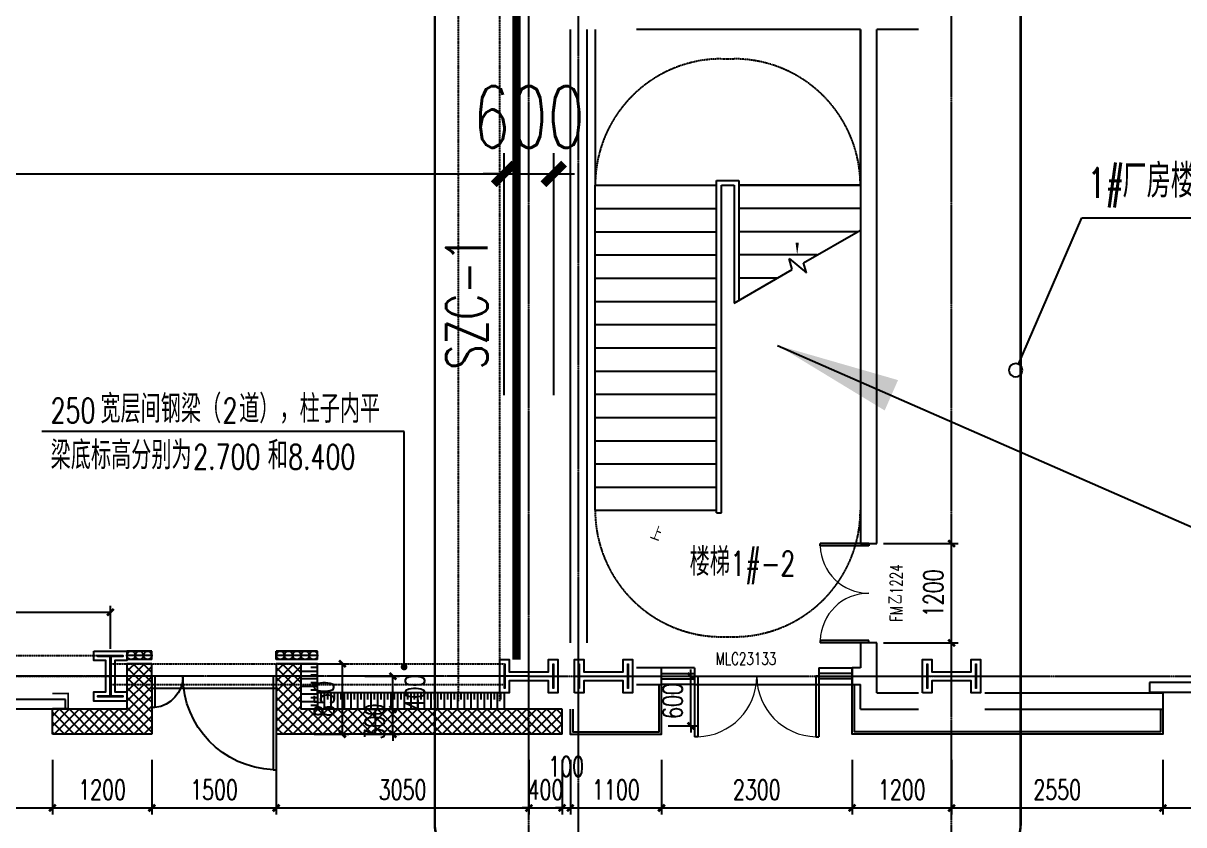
# Model space of a CAD drawing. Extents: x -954573 to 446329, y 489853 to 1226784.
# Drawn here: x -150556 to -136552, y 740028 to 749695 of the extents above; entities that cross this region are included whole.
import ezdxf
from ezdxf.enums import TextEntityAlignment as Align

# ---------------------------------------------------------------- set-up
doc = ezdxf.new("R2010")
doc.units = 0
doc.header["$LTSCALE"] = 10
doc.header["$MEASUREMENT"] = 0
for name, pattern in [('10平面$0$10平面$0$DASH', [0.35, 0.25, -0.1]), ('10平面$0$CENTER', [2, 1.25, -0.25, 0.25, -0.25]), ('10平面$0$DOTE', [2.42, 2, -0.2, 0.02, -0.2]), ('10平面$1$DASH', [0.35, 0.25, -0.1])]:
    doc.linetypes.add(name, pattern=pattern)
doc.layers.get('Defpoints').update_dxf_attribs({"color": 210})
for name, color, linetype in [('10平面$0$10平面$0$WINDOW', 8, 'Continuous'), ('10平面$0$99平面图例外参$0$A-HATCH-2', 251, 'Continuous'), ('10平面$0$A-AXIS-DOTE', 8, '10平面$0$DOTE'), ('10平面$0$A-AXIS-DP', 8, 'Continuous'), ('10平面$0$A-AXIS-SYMB', 8, 'Continuous'), ('10平面$0$A-CURTAIN', 8, 'Continuous'), ('10平面$0$A-HATCH-2', 8, 'Continuous'), ('10平面$0$A-HRAIL', 8, 'Continuous'), ('10平面$0$A-LIN-V', 8, 'Continuous'), ('10平面$0$A-SFCE', 8, 'Continuous'), ('10平面$0$A-STAIR', 8, 'Continuous'), ('10平面$0$A-TEXT', 8, 'Continuous'), ('10平面$0$A-WINDOW', 8, 'Continuous'), ('10平面$0$A-防火门窗', 1, 'Continuous'), ('10平面$0$AS-COLN', 8, 'Continuous'), ('10平面$0$AS-WALL', 8, 'Continuous'), ('10平面$0$DIM_ELEV', 3, 'Continuous'), ('10平面$0$DIM_SYMB', 8, 'Continuous'), ('10平面$0$PUB_HATCH', 8, 'Continuous'), ('10平面$0$PUB_TEXT', 8, 'Continuous'), ('10平面$0$建-文字', 8, 'Continuous'), ('10平面$0$建-窗', 8, 'Continuous'), ('10平面$0$建-箭头', 8, 'Continuous'), ('10平面$0$建-门窗编号', 8, 'Continuous'), ('A-LIN-V', 9, 'Continuous'), ('建-引出', 3, 'Continuous')]:
    doc.layers.add(name, color=color, linetype=linetype)
for name, color, linetype, lineweight in [('10平面$0$S-col', 2, 'Continuous', 0), ('10平面$0$THIN', 7, 'Continuous', 0), ('10平面$0$柱间支撑', 6, '10平面$0$CENTER', 0)]:
    doc.layers.add(name, color=color, linetype=linetype, lineweight=lineweight)
doc.styles.add('10平面$0$_TCH_DIM', font='SIMPLEX', dxfattribs={"bigfont": 'GBCBIG'})
doc.styles.add('10平面$0$_TCH_DIM_T3', font='SIMPLEX', dxfattribs={"width": 0.705882, "bigfont": 'GBCBIG'})
doc.styles.add('10平面$0$A-STANDARD', font='SIMPLEX', dxfattribs={"bigfont": 'GBCBIG'})
doc.styles.add('10平面$0$A-WIN-LABEL', font='SIMPLEX', dxfattribs={"bigfont": 'GBCBIG'})
doc.styles.add('10平面$0$TSSD_Rein', font='tj-romans1.shx', dxfattribs={"width": 0.7, "bigfont": 'tj-hztxt.shx'})
doc.dimstyles.new('10平面$0$_TCH_ARCH&&250', dxfattribs={"dimtxt": 743.75, "dimasz": 250, "dimexe": 250, "dimexo": 250, "dimgap": 315.625, "dimtad": 1, "dimdec": 0, "dimzin": 0, "dimdsep": 46, "dimtxsty": '10平面$0$_TCH_DIM_T3', "dimblk": '10平面$0$_ArchTick', "dimcen": 0.09, "dimclrt": 7, "dimazin": 2, "dimtfac": 1, "dimtdec": 0, "dimtix": 1, "dimtmove": 2, "dimatfit": 3, "dimfxl": 0, "dimtolj": 1, "dimtzin": 0, "dimarcsym": 0})
doc.dimstyles.new('10平面$0$_TCH_ARCH&&80', dxfattribs={"dimtxt": 238, "dimasz": 80, "dimexe": 80, "dimexo": 80, "dimgap": 101, "dimtad": 1, "dimdec": 0, "dimzin": 0, "dimdsep": 46, "dimtxsty": '10平面$0$_TCH_DIM_T3', "dimblk": '10平面$0$_ArchTick', "dimcen": 0.09, "dimclrt": 7, "dimazin": 2, "dimtfac": 1, "dimtdec": 0, "dimtix": 1, "dimtmove": 2, "dimatfit": 3, "dimfxl": 0, "dimtolj": 1, "dimtzin": 0, "dimarcsym": 0})
pattern_1 = [(45, (60, 0), (-60.000061, 60.000061), []), (135, (60, 0), (-60.000061, -60.000061), [])]

# ---------------------------------------------------------------- blocks, each defined once
blk = doc.blocks.new('10平面$0$_ArchTick')
at = {"color": 0, "linetype": 'ByBlock', "const_width": 0.4}
blk.add_lwpolyline([(-0.5, -0.5), (0.5, 0.5)], dxfattribs=at)
blk = doc.blocks.new('*D3178')
at = {"layer": '10平面$0$A-AXIS-DP', "color": 0, "lineweight": -2}
for p, q in [((68032, -62670), (68032, -62150)), ((71232, -62670), (71232, -62150)), ((68032, -62230), (71232, -62230))]:
    blk.add_line(p, q, dxfattribs=at)
at = {"layer": 'Defpoints', "color": 0}
for p in [(71232, -62230), (68032, -62750), (71232, -62750)]:
    blk.add_point(p, dxfattribs=at)
at = {"layer": '10平面$0$A-AXIS-DP', "color": 0, "lineweight": -2, "xscale": 80, "yscale": 80, "zscale": 80, "rotation": 180}
blk.add_blockref('10平面$0$_ArchTick', (68032, -62230), dxfattribs=at)
at = {"layer": '10平面$0$A-AXIS-DP', "color": 0, "lineweight": -2, "xscale": 80, "yscale": 80, "zscale": 80}
blk.add_blockref('10平面$0$_ArchTick', (71232, -62230), dxfattribs=at)
at = {"layer": '10平面$0$A-AXIS-DP', "color": 7, "insert": (69632, -62010), "char_height": 238, "attachment_point": 5, "style": '10平面$0$_TCH_DIM_T3'}
blk.add_mtext('\\A1;3200', dxfattribs=at)
blk = doc.blocks.new('10平面$0$10平面$0$$DorLib2D$00000126')
at = {"color": 0, "linetype": 'Continuous'}
for p, q in [((-0.532, 0.5), (-0.532, 0.9)), ((0.532, 0.9), (0.532, 0.5))]:
    blk.add_line(p, q, dxfattribs=at)
at = {"color": 0, "linetype": '10平面$0$10平面$0$DASH'}
for p, q in [((-0.532, 0.9), (0.532, 0.9)), ((-0.532, 0.5), (0.532, 0.5))]:
    blk.add_line(p, q, dxfattribs=at)
blk = doc.blocks.new('10平面$0$DOOR2DLIB$SYSLIB$00000123')
at = {"color": 0}
for p, q in [((0.475, -0.0014), (0.475, 0.7521)), ((0.475, 0.7521), (0.5, 0.7521)), ((0.5, -0.0014), (0.5, 0.7521)), ((-0.5, 0), (-0.5, 0.252)), ((-0.475, 0.252), (-0.5, 0.252)), ((-0.475, 0), (-0.475, 0.252)), ((-0.475, 0), (-0.5, 0)), ((0.475, -0.0014), (0.5, -0.0014))]:
    blk.add_line(p, q, dxfattribs=at)
for centre, radius, start, end in [((0.5046, -0.0019), 0.7546, 92.24927, 179.72377), ((-0.5008, 0.0026), 0.2508, 359.78987, 84.09744)]:
    blk.add_arc(centre, radius, start, end, dxfattribs=at)
blk = doc.blocks.new('10平面$0$G$C325EBD4F')
at = {"layer": '10平面$0$PUB_HATCH'}
h = blk.add_hatch(dxfattribs=at)
h.set_pattern_fill('多孔材料', color=256, scale=30, style=0)
h.set_pattern_definition(pattern_1)
h.paths.add_polyline_path([(3700, -50), (3700, 250), (3400, 250)])
h = blk.add_hatch(dxfattribs=at)
h.set_pattern_fill('多孔材料', color=256, scale=30, style=0)
h.set_pattern_definition(pattern_1)
h.paths.add_polyline_path([(3700, -50), (3400, 250), (3400, -300), (3700, -600)])
h = blk.add_hatch(dxfattribs=at)
h.set_pattern_fill('多孔材料', color=256, scale=30, style=0)
h.set_pattern_definition(pattern_1)
h.paths.add_polyline_path([(5500, 250), (5200, 250), (5200, -50)])
h = blk.add_hatch(dxfattribs=at)
h.set_pattern_fill('多孔材料', color=256, scale=30, style=0)
h.set_pattern_definition(pattern_1)
h.paths.add_polyline_path([(5500, 250), (5200, -50), (5200, -600), (5500, -300)])
h = blk.add_hatch(dxfattribs=at)
h.set_pattern_fill('多孔材料', color=256, scale=30, style=0)
h.set_pattern_definition(pattern_1)
h.paths.add_polyline_path([(3700, -600), (3400, -300), (2500, -300), (2500, -600)])
h = blk.add_hatch(dxfattribs=at)
h.set_pattern_fill('多孔材料', color=256, scale=30, style=0)
h.set_pattern_definition(pattern_1)
h.paths.add_polyline_path([(6400, -300), (5500, -300), (5200, -600), (6400, -600)])
at = {"layer": '10平面$0$10平面$0$WINDOW'}
blk.add_line((5200, -50), (3700, -50), dxfattribs=at)
at = {"layer": '10平面$0$AS-WALL'}
for p, q in [((3700, 250), (3400, 250)), ((3400, 250), (3400, -300)), ((3700, -50), (3700, 250)), ((5500, 250), (5200, 250)), ((5200, 250), (5200, -50)), ((5500, 250), (5500, -300)), ((3700, -50), (3700, -600)), ((5200, -50), (5200, -600)), ((3400, -300), (2500, -300)), ((2500, -600), (2500, -300)), ((6400, -300), (5500, -300)), ((6400, -600), (6400, -300)), ((3700, -600), (2500, -600)), ((6400, -600), (5200, -600))]:
    blk.add_line(p, q, dxfattribs=at)
at = {"layer": '10平面$0$10平面$0$WINDOW', "zscale": 300}
for name, p, xscale, yscale, rotation in [('10平面$0$DOOR2DLIB$SYSLIB$00000123', (4450, 100), -1500, 1500, 180.0000000000445), ('10平面$0$10平面$0$$DorLib2D$00000126', (0, -450), 5000, -300, 180.0000000000008)]:
    blk.add_blockref(name, p, dxfattribs=dict(at, xscale=xscale, yscale=yscale, rotation=rotation))
blk = doc.blocks.new('10平面$0$_FZH')
at = {"layer": '10平面$0$A-HATCH-2'}
blk.add_lwpolyline([(-0.437, -0.25), (-0.437, 0.25), (-0.297, 0.25), (-0.297, 0.067), (0.298, 0.067), (0.298, 0.25), (0.438, 0.25), (0.438, -0.25), (0.298, -0.25), (0.298, -0.068), (-0.297, -0.068), (-0.297, -0.25)], close=True, dxfattribs=at)
at = {"layer": '10平面$0$S-col'}
blk.add_lwpolyline([(-0.375, -0.188), (-0.375, 0.187), (-0.36, 0.187), (-0.36, 0.005), (0.36, 0.005), (0.36, 0.187), (0.375, 0.187), (0.375, -0.188), (0.36, -0.188), (0.36, -0.005), (-0.36, -0.005), (-0.36, -0.188)], close=True, dxfattribs=at)
blk = doc.blocks.new('10平面$0$342343243')
at = {"layer": '10平面$0$A-AXIS-DP', "color": 5}
blk.add_lwpolyline([(-155704, 832070), (-155404, 832070), (-155404, 832058), (-155550, 832058), (-155550, 831582), (-155404, 831582), (-155404, 831570), (-155704, 831570), (-155704, 831582), (-155558, 831582), (-155558, 832058), (-155704, 832058), (-155704, 832070)], close=True, dxfattribs=at)
at = {"layer": '10平面$0$A-HATCH-2'}
blk.add_lwpolyline([(-155754, 832120), (-155354, 832120), (-155354, 832008), (-155500, 832008), (-155500, 831632), (-155354, 831632), (-155354, 831520), (-155754, 831520), (-155754, 831632), (-155608, 831632), (-155608, 832008), (-155754, 832008)], close=True, dxfattribs=at)
blk = doc.blocks.new('10平面$0$w4234324')
at = {"xscale": 800.0000000000005, "yscale": 800.0000000000005, "zscale": 800.0000000000005}
blk.add_blockref('10平面$0$_FZH', (-144454, 741820), dxfattribs=at)
at = {"layer": '10平面$0$A-AXIS-DP'}
blk.add_blockref('10平面$0$342343243', (6050, -90000), dxfattribs=at)
blk = doc.blocks.new('*D3350')
at = {"layer": '10平面$0$A-WINDOW', "color": 0, "lineweight": -2}
for p, q in [((-144754, 745210), (-144754, 748127)), ((-144154, 745210), (-144154, 748127)), ((-144754, 747877), (-145004, 747877)), ((-144754, 747877), (-144154, 747877)), ((-144154, 747877), (-143904, 747877))]:
    blk.add_line(p, q, dxfattribs=at)
at = {"layer": 'Defpoints', "color": 0}
for p in [(-144154, 747877), (-144754, 744960), (-144154, 744960)]:
    blk.add_point(p, dxfattribs=at)
at = {"layer": '10平面$0$A-WINDOW', "color": 0, "lineweight": -2, "xscale": 250, "yscale": 250, "zscale": 250}
blk.add_blockref('10平面$0$_ArchTick', (-144754, 747877), dxfattribs=at)
at = {"layer": '10平面$0$A-WINDOW', "color": 0, "lineweight": -2, "xscale": 250, "yscale": 250, "zscale": 250, "rotation": 180}
blk.add_blockref('10平面$0$_ArchTick', (-144154, 747877), dxfattribs=at)
at = {"layer": '10平面$0$A-WINDOW', "color": 7, "insert": (-144454, 748564), "char_height": 743.8, "attachment_point": 5, "style": '10平面$0$_TCH_DIM_T3'}
blk.add_mtext('\\A1;600', dxfattribs=at)
blk = doc.blocks.new('*D3351')
at = {"layer": '10平面$0$A-WINDOW', "color": 0, "lineweight": -2}
for p, q in [((-160654, 745210), (-160654, 748127)), ((-144754, 745210), (-144754, 748127)), ((-160654, 747877), (-144754, 747877))]:
    blk.add_line(p, q, dxfattribs=at)
at = {"layer": 'Defpoints', "color": 0}
for p in [(-144754, 747877), (-160654, 744960), (-144754, 744960)]:
    blk.add_point(p, dxfattribs=at)
at = {"layer": '10平面$0$A-WINDOW', "color": 0, "lineweight": -2, "xscale": 250, "yscale": 250, "zscale": 250, "rotation": 180}
blk.add_blockref('10平面$0$_ArchTick', (-160654, 747877), dxfattribs=at)
at = {"layer": '10平面$0$A-WINDOW', "color": 0, "lineweight": -2, "xscale": 250, "yscale": 250, "zscale": 250}
blk.add_blockref('10平面$0$_ArchTick', (-144754, 747877), dxfattribs=at)
at = {"layer": '10平面$0$A-WINDOW', "color": 7, "insert": (-152704, 748564), "char_height": 743.8, "attachment_point": 5, "style": '10平面$0$_TCH_DIM_T3'}
blk.add_mtext('\\A1;15900', dxfattribs=at)
blk = doc.blocks.new('10平面$0$3132')
at = {"layer": '10平面$0$A-AXIS-SYMB'}
for p, q in [((-138548, 745584), (-137781, 747346)), ((-137781, 747346), (-134205, 747346))]:
    blk.add_line(p, q, dxfattribs=at)
blk.add_lwpolyline([(-138499, 745510, 1), (-138661, 745510, 1)], format="xyb", close=True, dxfattribs=at)
at = {"layer": '10平面$0$DIM_ELEV', "linetype": '10平面$1$DASH', "const_width": 30}
blk.add_lwpolyline([(-145090, 752900), (-139020, 752900, -0.414214), (-138520, 752400), (-138520, 740040, -0.414214), (-139020, 739540), (-145090, 739540, -0.414214), (-145590, 740040), (-145590, 752400, -0.414214)], format="xyb", close=True, dxfattribs=at)
at = {"layer": '10平面$0$PUB_TEXT', "style": '10平面$0$_TCH_DIM', "width": 0.705882}
blk.add_text('1#', height=357, dxfattribs=at).set_placement((-137712, 747591))
at = {"layer": '10平面$0$PUB_TEXT', "style": '10平面$0$_TCH_DIM'}
blk.add_text('厂房楼梯', height=405.1, dxfattribs=at).set_placement((-137292, 747591))
blk = doc.blocks.new('10平面$0$23124232432')
at = {"layer": '10平面$0$柱间支撑', "const_width": 100}
blk.add_lwpolyline([(-144604, 750620), (-144604, 742020)], dxfattribs=at)
at = {"layer": '10平面$0$THIN', "style": '10平面$0$TSSD_Rein', "width": 0.7}
blk.add_text('SZC-1', height=500, rotation=90, dxfattribs=at).set_placement((-144804, 746320), align=Align.BOTTOM_CENTER)
blk = doc.blocks.new('10平面$0$3333')
at = {"layer": '10平面$0$A-SFCE', "const_width": 20}
blk.add_lwpolyline([(-227064, 766320), (-227064, 766510), (-227244, 766510), (-227244, 766320)], dxfattribs=at)
blk = doc.blocks.new('10平面$0$99平面图例外参$0$$LinePat$圆环')
for points in [[(0, 150), (300, 150)], [(0, 0), (300, 0)], [(0, -150), (300, -150)]]:
    blk.add_lwpolyline(points)
at = {"color": 0}
blk.add_circle((150, 0), 150, dxfattribs=at)
blk = doc.blocks.new('10平面$0$99平面图例外参$0$$LinePat$填挖边坡')
at = {"color": 0}
for p, q in [((0, 0), (0, -1500)), ((300, 0), (300, -600))]:
    blk.add_line(p, q, dxfattribs=at)
at = {"layer": 'Defpoints', "color": 0}
blk.add_point((600, 0), dxfattribs=at)
blk = doc.blocks.new('10平面$0$34242343243')
at = {"layer": '10平面$0$A-HRAIL'}
for p, q in [((-149004, 742020), (-149004, 742120)), ((-147504, 742020), (-147504, 742120)), ((-147004, 742020), (-147004, 742120))]:
    blk.add_line(p, q, dxfattribs=at)
at = {"layer": '10平面$0$A-LIN-V'}
for p, q in [((-147204, 741970), (-147004, 741970)), ((-147004, 741620), (-147004, 741970)), ((-144754, 741620), (-147004, 741620)), ((-144754, 741620), (-144754, 741420))]:
    blk.add_line(p, q, dxfattribs=at)
at = {"layer": '10平面$0$99平面图例外参$0$A-HATCH-2', "color": 203, "yscale": 0.1333333333333333, "zscale": 0.1333333333333333}
for p, xscale, rotation in [((-147004, 741970), 0.1527777777822404, 270.0000000008095), ((-147004, 741878), 0.1527777777822404, 270.0000000008095), ((-147004, 741787), 0.1527777777822404, 270.0000000008095), ((-147004, 741695), 0.1527777777822404, 270.0000000008095), ((-147004, 741603), 0.1527777777822404, 270.0000000008095), ((-147004, 741620), 0.1339285706538846, 8.597026348789211e-11), ((-146924, 741620), 0.1339285706538846, 8.597026348789211e-11), ((-146843, 741620), 0.1339285706538846, 8.597026348789211e-11), ((-146763, 741620), 0.1339285706538846, 8.597026348789211e-11), ((-146683, 741620), 0.1339285706538846, 8.597026348789211e-11), ((-146602, 741620), 0.1339285706538846, 8.597026348789211e-11), ((-146522, 741620), 0.1339285706538846, 8.597026348789211e-11), ((-146442, 741620), 0.1339285706538846, 8.597026348789211e-11), ((-146361, 741620), 0.1339285706538846, 8.597026348789211e-11), ((-146281, 741620), 0.1339285706538846, 8.597026348789211e-11), ((-146201, 741620), 0.1339285706538846, 8.597026348789211e-11), ((-146120, 741620), 0.1339285706538846, 8.597026348789211e-11), ((-146040, 741620), 0.1339285706538846, 8.597026348789211e-11), ((-145960, 741620), 0.1339285706538846, 8.597026348789211e-11), ((-145879, 741620), 0.1339285706538846, 8.597026348789211e-11), ((-145799, 741620), 0.1339285706538846, 8.597026348789211e-11), ((-145718, 741620), 0.1339285706538846, 8.597026348789211e-11), ((-145638, 741620), 0.1339285706538846, 8.597026348789211e-11), ((-145558, 741620), 0.1339285706538846, 8.597026348789211e-11), ((-145477, 741620), 0.1339285706538846, 8.597026348789211e-11), ((-145397, 741620), 0.1339285706538846, 8.597026348789211e-11), ((-145317, 741620), 0.1339285706538846, 8.597026348789211e-11), ((-145236, 741620), 0.1339285706538846, 8.597026348789211e-11), ((-145156, 741620), 0.1339285706538846, 8.597026348789211e-11), ((-145076, 741620), 0.1339285706538846, 8.597026348789211e-11), ((-144995, 741620), 0.1339285706538846, 8.597026348789211e-11), ((-144915, 741620), 0.1339285706538846, 8.597026348789211e-11), ((-144835, 741620), 0.1339285706538846, 8.597026348789211e-11), ((-147004, 741512), 0.1527777777822404, 270.0000000008095)]:
    blk.add_blockref('10平面$0$99平面图例外参$0$$LinePat$填挖边坡', p, dxfattribs=dict(at, xscale=xscale, rotation=rotation))
at = {"layer": '10平面$0$A-HRAIL', "yscale": 0.3333333333333333, "zscale": 0.3333333333333333, "rotation": 180}
for p, xscale in [((-149204, 742070), 0.333333312028715), ((-149104, 742070), 0.333333312028715), ((-149004, 742070), 0.333333312028715), ((-147404, 742070), 0.3333333470866782), ((-147304, 742070), 0.3333333470866782), ((-147204, 742070), 0.3333333470866782), ((-147104, 742070), 0.3333333470866782), ((-147004, 742070), 0.3333333470866782)]:
    blk.add_blockref('10平面$0$99平面图例外参$0$$LinePat$圆环', p, dxfattribs=dict(at, xscale=xscale))
at = {"layer": '10平面$0$A-SFCE', "rotation": 270}
blk.add_blockref('10平面$0$3333', (-916524, 514366), dxfattribs=at)
blk = doc.blocks.new('*D3838')
at = {"layer": '10平面$0$A-AXIS-DP', "color": 0, "lineweight": -2}
for p, q in [((-146434, 741420), (-146015, 741420)), ((-146095, 741420), (-146095, 741500)), ((-146095, 741120), (-146095, 741420)), ((-146434, 741120), (-146015, 741120)), ((-146095, 741120), (-146095, 741040))]:
    blk.add_line(p, q, dxfattribs=at)
at = {"layer": 'Defpoints', "color": 0}
for p in [(-146514, 741420), (-146095, 741420), (-146514, 741120)]:
    blk.add_point(p, dxfattribs=at)
at = {"layer": '10平面$0$A-AXIS-DP', "color": 0, "lineweight": -2, "xscale": 80, "yscale": 80, "zscale": 80}
for p, rotation in [((-146095, 741420), 270), ((-146095, 741120), 90)]:
    blk.add_blockref('10平面$0$_ArchTick', p, dxfattribs=dict(at, rotation=rotation))
at = {"layer": '10平面$0$A-AXIS-DP', "color": 7, "insert": (-146315, 741270), "char_height": 238, "attachment_point": 5, "rotation": 90, "style": '10平面$0$_TCH_DIM_T3'}
blk.add_mtext('\\A1;300', dxfattribs=at)
blk = doc.blocks.new('*D3839')
at = {"layer": '10平面$0$A-AXIS-DP', "color": 0, "lineweight": -2}
for p, q in [((-146434, 741820), (-146015, 741820)), ((-146095, 741420), (-146095, 741820)), ((-146434, 741420), (-146015, 741420))]:
    blk.add_line(p, q, dxfattribs=at)
at = {"layer": 'Defpoints', "color": 0}
for p in [(-146514, 741820), (-146095, 741820), (-146514, 741420)]:
    blk.add_point(p, dxfattribs=at)
at = {"layer": '10平面$0$A-AXIS-DP', "color": 0, "lineweight": -2, "xscale": 80, "yscale": 80, "zscale": 80}
for p, rotation in [((-146095, 741820), 90), ((-146095, 741420), 270)]:
    blk.add_blockref('10平面$0$_ArchTick', p, dxfattribs=dict(at, rotation=rotation))
at = {"layer": '10平面$0$A-AXIS-DP', "color": 7, "insert": (-145830, 741620), "char_height": 238, "attachment_point": 5, "rotation": 90, "style": '10平面$0$_TCH_DIM_T3'}
blk.add_mtext('\\A1;400', dxfattribs=at)
blk = doc.blocks.new('*D3974')
at = {"layer": '10平面$0$A-AXIS-DP', "color": 0, "lineweight": -2}
for p, q in [((-140174, 743420), (-139274, 743420)), ((-139354, 742220), (-139354, 743420)), ((-140174, 742220), (-139274, 742220))]:
    blk.add_line(p, q, dxfattribs=at)
at = {"layer": 'Defpoints', "color": 0}
for p in [(-140254, 743420), (-139354, 743420), (-140254, 742220)]:
    blk.add_point(p, dxfattribs=at)
at = {"layer": '10平面$0$A-AXIS-DP', "color": 0, "lineweight": -2, "xscale": 80, "yscale": 80, "zscale": 80}
for p, rotation in [((-139354, 743420), 90), ((-139354, 742220), 270)]:
    blk.add_blockref('10平面$0$_ArchTick', p, dxfattribs=dict(at, rotation=rotation))
at = {"layer": '10平面$0$A-AXIS-DP', "color": 7, "insert": (-139574, 742820), "char_height": 238, "attachment_point": 5, "rotation": 90, "style": '10平面$0$_TCH_DIM_T3'}
blk.add_mtext('\\A1;1200', dxfattribs=at)
blk = doc.blocks.new('*D4002')
at = {"layer": '10平面$0$A-AXIS-DP', "color": 0, "lineweight": -2}
for p, q in [((-142774, 741820), (-142420, 741820)), ((-142500, 741820), (-142500, 741900)), ((-142500, 741220), (-142500, 741820)), ((-142774, 741220), (-142420, 741220)), ((-142500, 741220), (-142500, 741140))]:
    blk.add_line(p, q, dxfattribs=at)
at = {"layer": 'Defpoints', "color": 0}
for p in [(-142854, 741820), (-142500, 741820), (-142854, 741220)]:
    blk.add_point(p, dxfattribs=at)
at = {"layer": '10平面$0$A-AXIS-DP', "color": 0, "lineweight": -2, "xscale": 80, "yscale": 80, "zscale": 80}
for p, rotation in [((-142500, 741820), 270), ((-142500, 741220), 90)]:
    blk.add_blockref('10平面$0$_ArchTick', p, dxfattribs=dict(at, rotation=rotation))
at = {"layer": '10平面$0$A-AXIS-DP', "color": 7, "insert": (-142720, 741520), "char_height": 238, "attachment_point": 5, "rotation": 90, "style": '10平面$0$_TCH_DIM_T3'}
blk.add_mtext('\\A1;600', dxfattribs=at)
blk = doc.blocks.new('*D4021')
at = {"layer": '10平面$0$A-AXIS-DP', "color": 0, "lineweight": -2}
for p, q in [((-147044, 741970), (-146625, 741970)), ((-146705, 741120), (-146705, 741970)), ((-147044, 741120), (-146625, 741120))]:
    blk.add_line(p, q, dxfattribs=at)
at = {"layer": 'Defpoints', "color": 0}
for p in [(-147124, 741970), (-146705, 741970), (-147124, 741120)]:
    blk.add_point(p, dxfattribs=at)
at = {"layer": '10平面$0$A-AXIS-DP', "color": 0, "lineweight": -2, "xscale": 80, "yscale": 80, "zscale": 80}
for p, rotation in [((-146705, 741970), 90), ((-146705, 741120), 270)]:
    blk.add_blockref('10平面$0$_ArchTick', p, dxfattribs=dict(at, rotation=rotation))
at = {"layer": '10平面$0$A-AXIS-DP', "color": 7, "insert": (-146925, 741545), "char_height": 238, "attachment_point": 5, "rotation": 90, "style": '10平面$0$_TCH_DIM_T3'}
blk.add_mtext('\\A1;850', dxfattribs=at)
blk = doc.blocks.new('*D4261')
at = {"layer": '10平面$0$A-AXIS-DP', "color": 0, "lineweight": -2}
for p, q in [((-152704, 740810), (-152704, 740150)), ((-150204, 740810), (-150204, 740150)), ((-152704, 740230), (-150204, 740230))]:
    blk.add_line(p, q, dxfattribs=at)
at = {"layer": 'Defpoints', "color": 0}
for p in [(-152704, 740890), (-150204, 740890), (-150204, 740230)]:
    blk.add_point(p, dxfattribs=at)
at = {"layer": '10平面$0$A-AXIS-DP', "color": 0, "lineweight": -2, "xscale": 80, "yscale": 80, "zscale": 80, "rotation": 180}
blk.add_blockref('10平面$0$_ArchTick', (-152704, 740230), dxfattribs=at)
at = {"layer": '10平面$0$A-AXIS-DP', "color": 0, "lineweight": -2, "xscale": 80, "yscale": 80, "zscale": 80}
blk.add_blockref('10平面$0$_ArchTick', (-150204, 740230), dxfattribs=at)
at = {"layer": '10平面$0$A-AXIS-DP', "color": 7, "insert": (-151454, 740450), "char_height": 238, "attachment_point": 5, "style": '10平面$0$_TCH_DIM_T3'}
blk.add_mtext('\\A1;2500', dxfattribs=at)
blk = doc.blocks.new('*D4262')
at = {"layer": '10平面$0$A-AXIS-DP', "color": 0, "lineweight": -2}
for p, q in [((-150204, 740810), (-150204, 740150)), ((-149004, 740810), (-149004, 740150)), ((-150204, 740230), (-149004, 740230))]:
    blk.add_line(p, q, dxfattribs=at)
at = {"layer": 'Defpoints', "color": 0}
for p in [(-150204, 740890), (-149004, 740890), (-149004, 740230)]:
    blk.add_point(p, dxfattribs=at)
at = {"layer": '10平面$0$A-AXIS-DP', "color": 0, "lineweight": -2, "xscale": 80, "yscale": 80, "zscale": 80, "rotation": 180}
blk.add_blockref('10平面$0$_ArchTick', (-150204, 740230), dxfattribs=at)
at = {"layer": '10平面$0$A-AXIS-DP', "color": 0, "lineweight": -2, "xscale": 80, "yscale": 80, "zscale": 80}
blk.add_blockref('10平面$0$_ArchTick', (-149004, 740230), dxfattribs=at)
at = {"layer": '10平面$0$A-AXIS-DP', "color": 7, "insert": (-149604, 740450), "char_height": 238, "attachment_point": 5, "style": '10平面$0$_TCH_DIM_T3'}
blk.add_mtext('\\A1;1200', dxfattribs=at)
blk = doc.blocks.new('*D4263')
at = {"layer": '10平面$0$A-AXIS-DP', "color": 0, "lineweight": -2}
for p, q in [((-149004, 740810), (-149004, 740150)), ((-147504, 740810), (-147504, 740150)), ((-149004, 740230), (-147504, 740230))]:
    blk.add_line(p, q, dxfattribs=at)
at = {"layer": 'Defpoints', "color": 0}
for p in [(-149004, 740890), (-147504, 740890), (-147504, 740230)]:
    blk.add_point(p, dxfattribs=at)
at = {"layer": '10平面$0$A-AXIS-DP', "color": 0, "lineweight": -2, "xscale": 80, "yscale": 80, "zscale": 80, "rotation": 180}
blk.add_blockref('10平面$0$_ArchTick', (-149004, 740230), dxfattribs=at)
at = {"layer": '10平面$0$A-AXIS-DP', "color": 0, "lineweight": -2, "xscale": 80, "yscale": 80, "zscale": 80}
blk.add_blockref('10平面$0$_ArchTick', (-147504, 740230), dxfattribs=at)
at = {"layer": '10平面$0$A-AXIS-DP', "color": 7, "insert": (-148254, 740450), "char_height": 238, "attachment_point": 5, "style": '10平面$0$_TCH_DIM_T3'}
blk.add_mtext('\\A1;1500', dxfattribs=at)
blk = doc.blocks.new('*D4264')
at = {"layer": '10平面$0$A-AXIS-DP', "color": 0, "lineweight": -2}
for p, q in [((-147504, 740810), (-147504, 740150)), ((-144454, 740810), (-144454, 740150)), ((-147504, 740230), (-144454, 740230))]:
    blk.add_line(p, q, dxfattribs=at)
at = {"layer": 'Defpoints', "color": 0}
for p in [(-147504, 740890), (-144454, 740890), (-144454, 740230)]:
    blk.add_point(p, dxfattribs=at)
at = {"layer": '10平面$0$A-AXIS-DP', "color": 0, "lineweight": -2, "xscale": 80, "yscale": 80, "zscale": 80, "rotation": 180}
blk.add_blockref('10平面$0$_ArchTick', (-147504, 740230), dxfattribs=at)
at = {"layer": '10平面$0$A-AXIS-DP', "color": 0, "lineweight": -2, "xscale": 80, "yscale": 80, "zscale": 80}
blk.add_blockref('10平面$0$_ArchTick', (-144454, 740230), dxfattribs=at)
at = {"layer": '10平面$0$A-AXIS-DP', "color": 7, "insert": (-145979, 740450), "char_height": 238, "attachment_point": 5, "style": '10平面$0$_TCH_DIM_T3'}
blk.add_mtext('\\A1;3050', dxfattribs=at)
blk = doc.blocks.new('*D4265')
at = {"layer": '10平面$0$A-AXIS-DP', "color": 0, "lineweight": -2}
for p, q in [((-144454, 740810), (-144454, 740150)), ((-144054, 740810), (-144054, 740150)), ((-144454, 740230), (-144534, 740230)), ((-144454, 740230), (-144054, 740230)), ((-144054, 740230), (-143974, 740230))]:
    blk.add_line(p, q, dxfattribs=at)
at = {"layer": 'Defpoints', "color": 0}
for p in [(-144454, 740890), (-144054, 740890), (-144054, 740230)]:
    blk.add_point(p, dxfattribs=at)
at = {"layer": '10平面$0$A-AXIS-DP', "color": 0, "lineweight": -2, "xscale": 80, "yscale": 80, "zscale": 80}
blk.add_blockref('10平面$0$_ArchTick', (-144454, 740230), dxfattribs=at)
at = {"layer": '10平面$0$A-AXIS-DP', "color": 0, "lineweight": -2, "xscale": 80, "yscale": 80, "zscale": 80, "rotation": 180}
blk.add_blockref('10平面$0$_ArchTick', (-144054, 740230), dxfattribs=at)
at = {"layer": '10平面$0$A-AXIS-DP', "color": 7, "insert": (-144254, 740450), "char_height": 238, "attachment_point": 5, "style": '10平面$0$_TCH_DIM_T3'}
blk.add_mtext('\\A1;400', dxfattribs=at)
blk = doc.blocks.new('*D4266')
at = {"layer": '10平面$0$A-AXIS-DP', "color": 0, "lineweight": -2}
for p, q in [((-144054, 740810), (-144054, 740150)), ((-143954, 740810), (-143954, 740150)), ((-144054, 740230), (-144134, 740230)), ((-144054, 740230), (-143954, 740230)), ((-143954, 740230), (-143874, 740230))]:
    blk.add_line(p, q, dxfattribs=at)
at = {"layer": 'Defpoints', "color": 0}
for p in [(-144054, 740890), (-143954, 740890), (-143954, 740230)]:
    blk.add_point(p, dxfattribs=at)
at = {"layer": '10平面$0$A-AXIS-DP', "color": 0, "lineweight": -2, "xscale": 80, "yscale": 80, "zscale": 80}
blk.add_blockref('10平面$0$_ArchTick', (-144054, 740230), dxfattribs=at)
at = {"layer": '10平面$0$A-AXIS-DP', "color": 0, "lineweight": -2, "xscale": 80, "yscale": 80, "zscale": 80, "rotation": 180}
blk.add_blockref('10平面$0$_ArchTick', (-143954, 740230), dxfattribs=at)
at = {"layer": '10平面$0$A-AXIS-DP', "color": 7, "insert": (-144004, 740730), "char_height": 238, "attachment_point": 5, "style": '10平面$0$_TCH_DIM_T3'}
blk.add_mtext('\\A1;100', dxfattribs=at)
blk = doc.blocks.new('*D4267')
at = {"layer": '10平面$0$A-AXIS-DP', "color": 0, "lineweight": -2}
for p, q in [((-143954, 740810), (-143954, 740150)), ((-142854, 740810), (-142854, 740150)), ((-143954, 740230), (-142854, 740230))]:
    blk.add_line(p, q, dxfattribs=at)
at = {"layer": 'Defpoints', "color": 0}
for p in [(-143954, 740890), (-142854, 740890), (-142854, 740230)]:
    blk.add_point(p, dxfattribs=at)
at = {"layer": '10平面$0$A-AXIS-DP', "color": 0, "lineweight": -2, "xscale": 80, "yscale": 80, "zscale": 80, "rotation": 180}
blk.add_blockref('10平面$0$_ArchTick', (-143954, 740230), dxfattribs=at)
at = {"layer": '10平面$0$A-AXIS-DP', "color": 0, "lineweight": -2, "xscale": 80, "yscale": 80, "zscale": 80}
blk.add_blockref('10平面$0$_ArchTick', (-142854, 740230), dxfattribs=at)
at = {"layer": '10平面$0$A-AXIS-DP', "color": 7, "insert": (-143404, 740450), "char_height": 238, "attachment_point": 5, "style": '10平面$0$_TCH_DIM_T3'}
blk.add_mtext('\\A1;1100', dxfattribs=at)
blk = doc.blocks.new('*D4268')
at = {"layer": '10平面$0$A-AXIS-DP', "color": 0, "lineweight": -2}
for p, q in [((-142854, 740810), (-142854, 740150)), ((-140554, 740810), (-140554, 740150)), ((-142854, 740230), (-140554, 740230))]:
    blk.add_line(p, q, dxfattribs=at)
at = {"layer": 'Defpoints', "color": 0}
for p in [(-142854, 740890), (-140554, 740890), (-140554, 740230)]:
    blk.add_point(p, dxfattribs=at)
at = {"layer": '10平面$0$A-AXIS-DP', "color": 0, "lineweight": -2, "xscale": 80, "yscale": 80, "zscale": 80, "rotation": 180}
blk.add_blockref('10平面$0$_ArchTick', (-142854, 740230), dxfattribs=at)
at = {"layer": '10平面$0$A-AXIS-DP', "color": 0, "lineweight": -2, "xscale": 80, "yscale": 80, "zscale": 80}
blk.add_blockref('10平面$0$_ArchTick', (-140554, 740230), dxfattribs=at)
at = {"layer": '10平面$0$A-AXIS-DP', "color": 7, "insert": (-141704, 740450), "char_height": 238, "attachment_point": 5, "style": '10平面$0$_TCH_DIM_T3'}
blk.add_mtext('\\A1;2300', dxfattribs=at)
blk = doc.blocks.new('*D4269')
at = {"layer": '10平面$0$A-AXIS-DP', "color": 0, "lineweight": -2}
for p, q in [((-140554, 740810), (-140554, 740150)), ((-139354, 740810), (-139354, 740150)), ((-140554, 740230), (-139354, 740230))]:
    blk.add_line(p, q, dxfattribs=at)
at = {"layer": 'Defpoints', "color": 0}
for p in [(-140554, 740890), (-139354, 740890), (-139354, 740230)]:
    blk.add_point(p, dxfattribs=at)
at = {"layer": '10平面$0$A-AXIS-DP', "color": 0, "lineweight": -2, "xscale": 80, "yscale": 80, "zscale": 80, "rotation": 180}
blk.add_blockref('10平面$0$_ArchTick', (-140554, 740230), dxfattribs=at)
at = {"layer": '10平面$0$A-AXIS-DP', "color": 0, "lineweight": -2, "xscale": 80, "yscale": 80, "zscale": 80}
blk.add_blockref('10平面$0$_ArchTick', (-139354, 740230), dxfattribs=at)
at = {"layer": '10平面$0$A-AXIS-DP', "color": 7, "insert": (-139954, 740450), "char_height": 238, "attachment_point": 5, "style": '10平面$0$_TCH_DIM_T3'}
blk.add_mtext('\\A1;1200', dxfattribs=at)
blk = doc.blocks.new('*D4270')
at = {"layer": '10平面$0$A-AXIS-DP', "color": 0, "lineweight": -2}
for p, q in [((-139354, 740810), (-139354, 740150)), ((-136804, 740810), (-136804, 740150)), ((-139354, 740230), (-136804, 740230))]:
    blk.add_line(p, q, dxfattribs=at)
at = {"layer": 'Defpoints', "color": 0}
for p in [(-139354, 740890), (-136804, 740890), (-136804, 740230)]:
    blk.add_point(p, dxfattribs=at)
at = {"layer": '10平面$0$A-AXIS-DP', "color": 0, "lineweight": -2, "xscale": 80, "yscale": 80, "zscale": 80, "rotation": 180}
blk.add_blockref('10平面$0$_ArchTick', (-139354, 740230), dxfattribs=at)
at = {"layer": '10平面$0$A-AXIS-DP', "color": 0, "lineweight": -2, "xscale": 80, "yscale": 80, "zscale": 80}
blk.add_blockref('10平面$0$_ArchTick', (-136804, 740230), dxfattribs=at)
at = {"layer": '10平面$0$A-AXIS-DP', "color": 7, "insert": (-138079, 740450), "char_height": 238, "attachment_point": 5, "style": '10平面$0$_TCH_DIM_T3'}
blk.add_mtext('\\A1;2550', dxfattribs=at)
blk = doc.blocks.new('*D4271')
at = {"layer": '10平面$0$A-AXIS-DP', "color": 0, "lineweight": -2}
for p, q in [((-136804, 740810), (-136804, 740150)), ((-131804, 740810), (-131804, 740150)), ((-136804, 740230), (-131804, 740230))]:
    blk.add_line(p, q, dxfattribs=at)
at = {"layer": 'Defpoints', "color": 0}
for p in [(-136804, 740890), (-131804, 740890), (-131804, 740230)]:
    blk.add_point(p, dxfattribs=at)
at = {"layer": '10平面$0$A-AXIS-DP', "color": 0, "lineweight": -2, "xscale": 80, "yscale": 80, "zscale": 80, "rotation": 180}
blk.add_blockref('10平面$0$_ArchTick', (-136804, 740230), dxfattribs=at)
at = {"layer": '10平面$0$A-AXIS-DP', "color": 0, "lineweight": -2, "xscale": 80, "yscale": 80, "zscale": 80}
blk.add_blockref('10平面$0$_ArchTick', (-131804, 740230), dxfattribs=at)
at = {"layer": '10平面$0$A-AXIS-DP', "color": 7, "insert": (-134304, 740450), "char_height": 238, "attachment_point": 5, "style": '10平面$0$_TCH_DIM_T3'}
blk.add_mtext('\\A1;5000', dxfattribs=at)
blk = doc.blocks.new('10平面$0$WINDOW2DLIB$DYNSTYLE$00000005')
at = {"color": 0}
for points in [[(-0.5, 0.5), (-0.5, -0.5)], [(-0.5, 0.5), (0.5, 0.5)], [(0.5, -0.5), (0.5, 0.5)], [(0.5, 0.167), (-0.5, 0.167)], [(0.5, -0.167), (-0.5, -0.167)], [(-0.5, -0.5), (0.5, -0.5)]]:
    blk.add_lwpolyline(points, dxfattribs=at)
blk = doc.blocks.new('10平面$0$DOOR2DLIB$SYSLIB$00000108')
at = {"color": 0}
for p, q in [((-0.5, 0), (-0.5, 0.4875)), ((-0.475, 0.4875), (-0.5, 0.4875)), ((-0.475, 0), (-0.475, 0.4875)), ((0.475, 0), (0.475, 0.4875)), ((0.475, 0.4875), (0.5, 0.4875)), ((0.5, 0), (0.5, 0.4875)), ((-0.5, 0), (-0.475, 0)), ((0.5, 0), (0.475, 0))]:
    blk.add_line(p, q, dxfattribs=at)
at = {"color": 0, "lineweight": 13}
for centre, start, end in [((-0.4875, 0), 0, 88.53072), ((0.4875, 0), 91.46928, 180)]:
    blk.add_arc(centre, 0.4875, start, end, dxfattribs=at)
blk = doc.blocks.new('10平面$0$$DorLib2D$00000002')
for p, q in [((-0.5, 0), (-0.5, 0.4875)), ((-0.475, 0.4875), (-0.5, 0.4875)), ((-0.475, 0), (-0.475, 0.4875)), ((0.475, 0), (0.475, 0.4875)), ((0.475, 0.4875), (0.5, 0.4875)), ((0.5, 0), (0.5, 0.4875)), ((-0.5, 0), (-0.475, 0)), ((0.5, 0), (0.475, 0))]:
    blk.add_line(p, q)
at = {"lineweight": 13}
for centre, start, end in [((-0.4875, 0), 0, 88.53072), ((0.4875, 0), 91.46928, 180)]:
    blk.add_arc(centre, 0.4875, start, end, dxfattribs=at)
blk = doc.blocks.new('10平面$0$dote')
at = {"layer": '10平面$0$A-AXIS-DOTE'}
for p, q in [((76282.2, -68993.9), (76282.2, 36606.4)), ((81382.2, -68993.9), (81382.2, 36662.3)), ((76882.2, -68810), (76882.2, 36400)), ((76282.2, -63000), (-41310, -63000)), ((76282.2, -63000), (98661.5, -63000))]:
    blk.add_line(p, q, dxfattribs=at)
at = {"layer": '10平面$0$A-AXIS-DP'}
dim = blk.add_aligned_dim(p1=(68032.2, -62750), p2=(71232.2, -62750), distance=520, dimstyle='10平面$0$_TCH_ARCH&&80', dxfattribs=at)
dim.commit()
dim.dimension.update_dxf_attribs({"geometry": '*D3178', "text_midpoint": (69632.2, -62010)})
blk = doc.blocks.new('10平面$0$3243243')
at = {"layer": '10平面$0$A-AXIS-SYMB'}
for p, q in [((-145960, 744770), (-150330, 744770)), ((-145960, 741930), (-145960, 744770))]:
    blk.add_line(p, q, dxfattribs=at)
at = {"layer": '10平面$0$A-AXIS-SYMB', "const_width": 40}
blk.add_lwpolyline([(-145960, 741910, 1), (-145960, 741950, 1)], format="xyb", close=True, dxfattribs=at)
at = {"layer": '10平面$0$A-HATCH-2', "linetype": '10平面$1$DASH'}
for p, q in [((-145304.2, 741520), (-145304.2, 822870)), ((-144804.2, 741520), (-144804.2, 822870))]:
    blk.add_line(p, q, dxfattribs=at)
at = {"layer": '10平面$0$A-SFCE', "color": 3, "linetype": '10平面$1$DASH'}
for p, q in [((-155900.2, 742070), (-149508.2, 742070)), ((-155900.2, 741820), (-149508.2, 741820))]:
    blk.add_line(p, q, dxfattribs=at)
at = {"layer": '10平面$0$A-SFCE', "color": 2, "linetype": '10平面$1$DASH'}
for p, q in [((-149508.2, 741970), (-144754.2, 741970)), ((-149508.2, 741720), (-144754.2, 741720))]:
    blk.add_line(p, q, dxfattribs=at)
at = {"layer": '10平面$0$PUB_TEXT', "style": '10平面$0$_TCH_DIM', "width": 0.705882}
for s, p in [('250', (-150225, 744875)), ('2', (-148150.5, 744875)), ('2.700', (-148504.8, 744315)), ('8.400', (-147359, 744315))]:
    blk.add_text(s, height=297.5, dxfattribs=at).set_placement(p)
at = {"layer": '10平面$0$PUB_TEXT', "style": '10平面$0$_TCH_DIM'}
for s, height, p in [('宽层间钢梁（', 337.59, (-149625, 744875)), ('道），柱子内平', 337.59, (-147950.5, 744875)), ('梁底标高分别为', 337.59, (-150225, 744315)), ('和', 337.6, (-147604.8, 744315))]:
    blk.add_text(s, height=height, dxfattribs=at).set_placement(p)
at = {"layer": '10平面$0$A-WINDOW'}
for p1, p2, picture, middle in [((-160654.2, 744960), (-144754.2, 744960), '*D3351', (-152704.2, 748564.2)), ((-144754.2, 744960), (-144154.2, 744960), '*D3350', (-144454.2, 748564.2))]:
    dim = blk.add_aligned_dim(p1=p1, p2=p2, distance=2916.7, dimstyle='10平面$0$_TCH_ARCH&&250', dxfattribs=at)
    dim.commit()
    dim.dimension.update_dxf_attribs({"geometry": picture, "text_midpoint": middle})
blk = doc.blocks.new('10平面')
at = {"layer": '10平面$0$PUB_HATCH'}
h = blk.add_hatch(dxfattribs=at)
h.set_pattern_fill('多孔材料', color=256, scale=30, style=0)
h.set_pattern_definition(pattern_1)
h.paths.add_polyline_path([(-144054.2, 741420), (-146304.2, 741420), (-146304.2, 741120), (-144054.2, 741120)])
at = {"layer": '10平面$0$10平面$0$WINDOW'}
blk.add_line((-142454.2, 741720), (-140954.2, 741720), dxfattribs=at)
at = {"layer": '10平面$0$A-CURTAIN'}
for points in [[(-143954.2, 741420), (-143954.2, 741120), (-142854.2, 741120), (-142854.2, 741720)], [(-143924.2, 741420), (-143924.2, 741150), (-142884.2, 741150), (-142884.2, 741720)], [(-136804.2, 741420), (-136804.2, 741120), (-140554.2, 741120), (-140554.2, 741720)], [(-136834.2, 741420), (-136834.2, 741150), (-140524.2, 741150), (-140524.2, 741720)]]:
    blk.add_lwpolyline(points, dxfattribs=at)
at = {"layer": '10平面$0$A-SFCE', "color": 9, "linetype": '10平面$1$DASH'}
for p, q in [((-142129.2, 749265), (-141979.2, 749265)), ((-142129.2, 742295), (-141979.2, 742295))]:
    blk.add_line(p, q, dxfattribs=at)
for points in [[(-143654.2, 747740, -0.4142136), (-142129.2, 749265)], [(-140454.2, 747740, 0.4142136), (-141979.2, 749265)], [(-143654.2, 743820, 0.4142136), (-142129.2, 742295)], [(-140454.2, 743820, -0.4142136), (-141979.2, 742295)]]:
    blk.add_lwpolyline(points, format="xyb", dxfattribs=at)
at = {"layer": '10平面$0$A-STAIR'}
for p, q in [((-143654.2, 749620), (-143654.2, 747740)), ((-140454.2, 749620), (-143154.2, 749620)), ((-140454.2, 747740), (-140454.2, 749620)), ((-143654.2, 743820), (-143654.2, 747740)), ((-143654.2, 747740), (-142189.2, 747740)), ((-143654.2, 747740), (-142189.2, 747740)), ((-142189.2, 743790), (-142189.2, 747800)), ((-142189.2, 747800), (-141919.2, 747800)), ((-142129.2, 743820), (-142129.2, 747740)), ((-142129.2, 743790), (-142129.2, 747740)), ((-142129.2, 747740), (-141979.2, 747740)), ((-142129.2, 747740), (-141979.2, 747740)), ((-141979.2, 747740), (-141979.2, 746319.8)), ((-141979.2, 747740), (-141979.2, 746319.8)), ((-141919.2, 747800), (-141919.2, 746354.4)), ((-140454.2, 747740), (-141919.2, 747740)), ((-141919.2, 747740), (-140454.2, 747740)), ((-140454.2, 747740), (-140454.2, 747200.2)), ((-143654.2, 747460), (-142189.2, 747460)), ((-140454.2, 747460), (-141919.2, 747460)), ((-143654.2, 747180), (-142189.2, 747180)), ((-140489.2, 747180), (-141919.2, 747180)), ((-141138.9, 746804.9), (-140454.2, 747200.2)), ((-143654.2, 746900), (-142189.2, 746900)), ((-140974.2, 746900), (-141919.2, 746900)), ((-141277.2, 746725.1), (-141312.1, 746855.5)), ((-141312.1, 746855.5), (-141106.1, 746682.6)), ((-141979.2, 746319.8), (-141277.2, 746725.1)), ((-141106.1, 746682.6), (-141138.9, 746804.9)), ((-143654.2, 746620), (-142189.2, 746620)), ((-141459.2, 746620), (-141919.2, 746620)), ((-143654.2, 746340), (-142189.2, 746340)), ((-143654.2, 746060), (-142189.2, 746060)), ((-143654.2, 745780), (-142189.2, 745780)), ((-143654.2, 745500), (-142189.2, 745500)), ((-143654.2, 745220), (-142189.2, 745220)), ((-143654.2, 744940), (-142189.2, 744940)), ((-143654.2, 744660), (-142189.2, 744660)), ((-143654.2, 744380), (-142189.2, 744380)), ((-143654.2, 744100), (-142189.2, 744100)), ((-143654.2, 743820), (-142189.2, 743820)), ((-142189.2, 743790), (-142129.2, 743790))]:
    blk.add_line(p, q, dxfattribs=at)
at = {"layer": '10平面$0$AS-WALL'}
for p, q in [((-143954.2, 749620), (-143954.2, 742220)), ((-143754.2, 749620), (-143754.2, 742220)), ((-140454.2, 749620), (-143154.2, 749620)), ((-140454.2, 749620), (-140454.2, 743420)), ((-139754.2, 749620), (-140254.2, 749620)), ((-140254.2, 743420), (-140254.2, 749620)), ((-140454.2, 743420), (-140254.2, 743420)), ((-140254.2, 742220), (-140454.2, 742220)), ((-140454.2, 742220), (-140454.2, 741920)), ((-140254.2, 741820), (-140254.2, 742220)), ((-142854.2, 741920), (-143154.2, 741920)), ((-142854.2, 741720), (-142854.2, 741920)), ((-140454.2, 741920), (-140554.2, 741920)), ((-140554.2, 741920), (-140554.2, 741720)), ((-140254.2, 741620), (-140254.2, 741820)), ((-143154.2, 741720), (-142854.2, 741720)), ((-140554.2, 741720), (-140454.2, 741720)), ((-140454.2, 741420), (-140454.2, 741720)), ((-140254.2, 741620), (-139754.2, 741620)), ((-138954.2, 741620), (-136804.2, 741620)), ((-136804.2, 741620), (-136804.2, 741420)), ((-144054.2, 741420), (-146304.2, 741420)), ((-146304.2, 741120), (-146304.2, 741420)), ((-144054.2, 741120), (-144054.2, 741420)), ((-140454.2, 741420), (-139754.2, 741420)), ((-138954.2, 741420), (-136804.2, 741420)), ((-144054.2, 741120), (-146304.2, 741120))]:
    blk.add_line(p, q, dxfattribs=at)
at = {"layer": '10平面$0$建-箭头'}
blk.add_lwpolyline([(-142891.7, 743680, 0, 0, 0), (-142891.7, 748680, 0, 0, 0), (-141216.7, 748680, 0, 0, 0), (-141216.7, 746900, 0, 40, 0), (-141216.7, 747050, 0, 0, 0)], format="xyseb", dxfattribs=at)
blk.add_blockref('10平面$0$G$C325EBD4F', (-152704.2, 741720))
at = {"layer": '10平面$0$10平面$0$WINDOW'}
for name, p, xscale, yscale, zscale, rotation in [('10平面$0$DOOR2DLIB$SYSLIB$00000108', (-141704.2, 741820), -1500, -1500, 199.9999999999999, 2.382180919633192e-12), ('10平面$0$10平面$0$$DorLib2D$00000126', (-134304.2, 741472.2), 5000, -300, 300, 180.0000000000008)]:
    blk.add_blockref(name, p, dxfattribs=dict(at, xscale=xscale, yscale=yscale, zscale=zscale, rotation=rotation))
at = {"layer": '10平面$0$A-AXIS-DP'}
for name in ['10平面$0$3132', '10平面$0$3243243']:
    blk.add_blockref(name, (0, 0), dxfattribs=at)
at = {"layer": '10平面$0$A-WINDOW'}
blk.add_blockref('10平面$0$w4234324', (0, 0), dxfattribs=at)
at = {"layer": '10平面$0$A-防火门窗', "xscale": 1200, "yscale": 1200, "zscale": 199.9999999999999, "rotation": 89.99999999913906}
blk.add_blockref('10平面$0$$DorLib2D$00000002', (-140354.2, 742820), dxfattribs=at)
at = {"layer": '10平面$0$AS-COLN', "color": 3}
for p, xscale, yscale, zscale, rotation in [((-143554.2, 741820), 799.999998183368, 800.0000190933933, 800.0000190933933, 7.503869954797862e-11), ((-139354.2, 741820), 799.9999951861391, 800.0000190715073, 800.0000190715073, 359.9999999999333)]:
    blk.add_blockref('10平面$0$_FZH', p, dxfattribs=dict(at, xscale=xscale, yscale=yscale, zscale=zscale, rotation=rotation))
at = {"layer": '10平面$0$AS-WALL'}
blk.add_blockref('10平面$0$dote', (-220736.4, 804820), dxfattribs=at)
at = {"layer": '10平面$0$DIM_SYMB'}
blk.add_blockref('10平面$0$34242343243', (0, 0), dxfattribs=at)
at = {"layer": '10平面$0$建-窗'}
ref = blk.add_blockref('10平面$0$WINDOW2DLIB$DYNSTYLE$00000005', (-140754.2, 741820), dxfattribs=dict(at, xscale=400.0000052643009, yscale=199.9999999999999, zscale=199.9999999999999, rotation=2.382180919633192e-12))
ref.add_attrib('A', 'MLC23133', (-142198.4, 741955.6), dxfattribs={"layer": '10平面$0$建-门窗编号', "height": 148.75, "style": '10平面$0$A-WIN-LABEL', "width": 0.705882})
at = {"layer": '10平面$0$建-窗', "xscale": -400.0000052643009, "yscale": 199.9999999999999, "zscale": 199.9999999999999, "rotation": 2.382180919633192e-12}
blk.add_blockref('10平面$0$WINDOW2DLIB$DYNSTYLE$00000005', (-142654.2, 741820), dxfattribs=at)
at = {"layer": '10平面$0$柱间支撑'}
blk.add_blockref('10平面$0$23124232432', (0, 0), dxfattribs=at)
at = {"layer": '10平面$0$A-TEXT', "style": '10平面$0$A-STANDARD'}
blk.add_text('楼梯', height=337.59, dxfattribs=at).set_placement((-142514.2, 743030))
at = {"layer": '10平面$0$A-TEXT', "style": '10平面$0$A-STANDARD', "width": 0.705882}
blk.add_text('1#-2', height=297.5, dxfattribs=at).set_placement((-142022.7, 743030))
at = {"layer": '10平面$0$建-文字', "style": '10平面$0$A-STANDARD'}
blk.add_text('上', height=168.8, rotation=339.92971, dxfattribs=at).set_placement((-143000.7, 743481))
at = {"layer": '10平面$0$建-门窗编号', "style": '10平面$0$A-WIN-LABEL', "width": 0.705882}
for s, p in [('1224', (-139946.7, 742808.9)), ('FM', (-139946.7, 742476.1))]:
    blk.add_text(s, height=148.75, rotation=90, dxfattribs=at).set_placement(p)
at = {"layer": '10平面$0$建-门窗编号', "style": '10平面$0$A-WIN-LABEL'}
blk.add_text('乙', height=168.8, rotation=90, dxfattribs=at).set_placement((-139946.7, 742686.1))
at = {"layer": '10平面$0$A-AXIS-DP'}
for p1, p2, distance, picture, middle in [((-140254.2, 742220), (-140254.2, 743420), -900, '*D3974', (-139574.2, 742820)), ((-147124.2, 741120), (-147124.2, 741970), -419.3, '*D4021', (-146924.8, 741545)), ((-142854.2, 741220), (-142854.2, 741820), -354.2, '*D4002', (-142720, 741520)), ((-146514.2, 741120), (-146514.2, 741420), -419.3, '*D3838', (-146314.8, 741270)), ((-152704.2, 740890), (-150204.2, 740890), -660, '*D4261', (-151454.2, 740450)), ((-150204.2, 740890), (-149004.2, 740890), -660, '*D4262', (-149604.2, 740450)), ((-149004.2, 740890), (-147504.2, 740890), -660, '*D4263', (-148254.2, 740450)), ((-147504.2, 740890), (-144454.2, 740890), -660, '*D4264', (-145979.2, 740450)), ((-144454.2, 740890), (-144054.2, 740890), -660, '*D4265', (-144254.2, 740450)), ((-143954.2, 740890), (-142854.2, 740890), -660, '*D4267', (-143404.2, 740450)), ((-142854.2, 740890), (-140554.2, 740890), -660, '*D4268', (-141704.2, 740450)), ((-140554.2, 740890), (-139354.2, 740890), -660, '*D4269', (-139954.2, 740450)), ((-139354.2, 740890), (-136804.2, 740890), -660, '*D4270', (-138079.2, 740450)), ((-136804.2, 740890), (-131804.2, 740890), -660, '*D4271', (-134304.2, 740450))]:
    dim = blk.add_aligned_dim(p1=p1, p2=p2, distance=distance, dimstyle='10平面$0$_TCH_ARCH&&80', dxfattribs=at)
    dim.commit()
    dim.dimension.update_dxf_attribs({"geometry": picture, "text_midpoint": middle})
for base, p1, p2, angle, picture, middle in [((-146094.8, 741820), (-146514.2, 741420), (-146514.2, 741820), 90, '*D3839', (-145830, 741620)), ((-143954.2, 740230), (-144054.2, 740890), (-143954.2, 740890), 0, '*D4266', (-144004.2, 740730))]:
    dim = blk.add_linear_dim(base=base, p1=p1, p2=p2, angle=angle, dimstyle='10平面$0$_TCH_ARCH&&80', dxfattribs=at)
    dim.commit()
    dim.dimension.update_dxf_attribs({"geometry": picture, "text_midpoint": middle, "dimtype": 129})

msp = doc.modelspace()

# ---------------------------------------------------------------- block references
at = {"layer": 'A-LIN-V'}
msp.add_blockref('10平面', (0, 0), dxfattribs=at)

# ---------------------------------------------------------------- next in the draw order: hatches: boundary and pattern name
at = {"layer": '建-引出'}
msp.add_hatch(color=256, dxfattribs=at).paths.add_polyline_path([(-141454.2, 745810), (-140160.8, 745024.4), (-140000.2, 745390.7)], flags=17)

# ---------------------------------------------------------------- next in the draw order: linework, layer by layer
msp.add_line((-141454.2, 745810), (-120020, 736410), dxfattribs=at)

doc.saveas('drawing.dxf')
